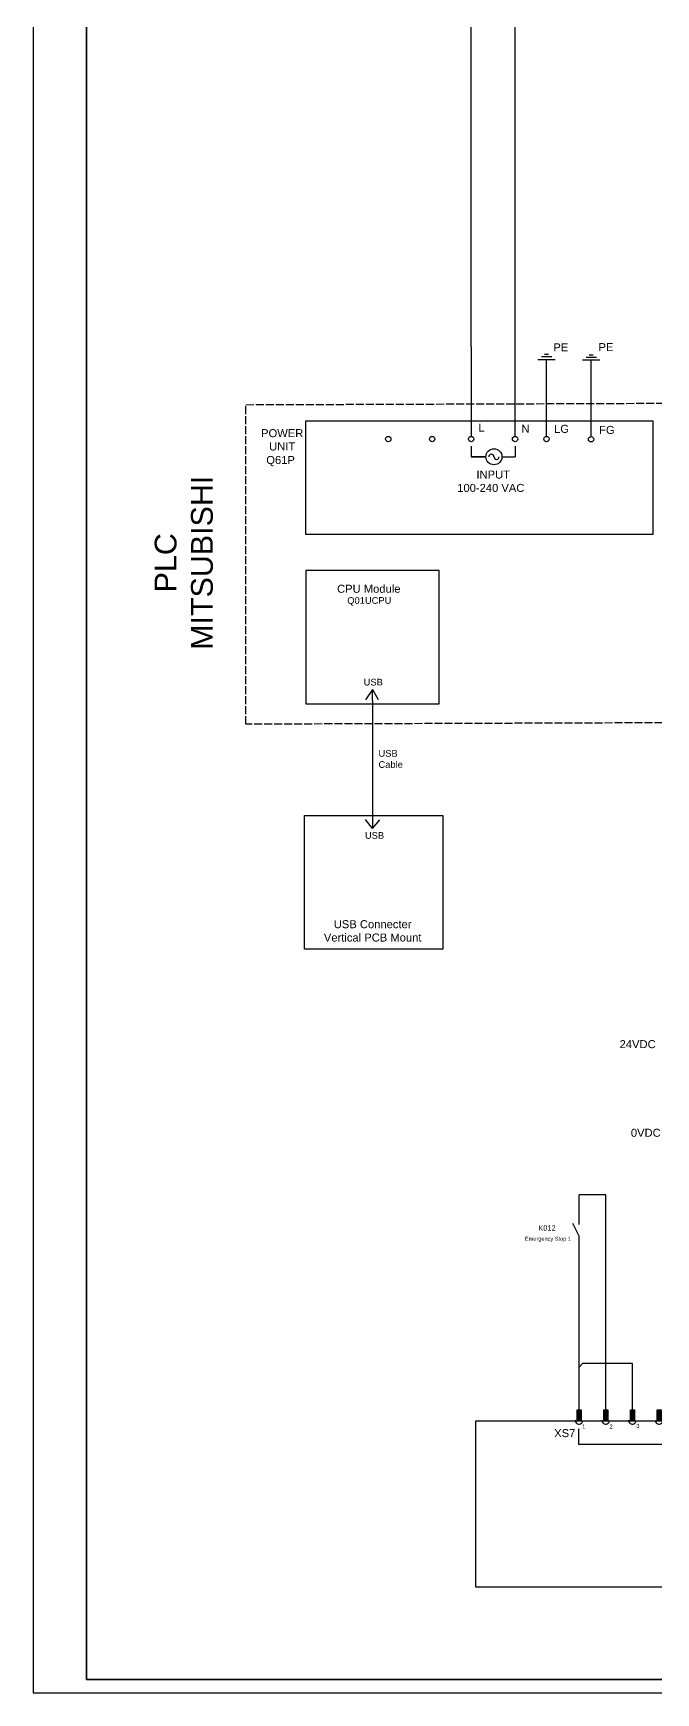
# Model space of a CAD drawing. Header units: inches. Extents: x 202 to 3097, y 126 to 1215.
# Drawn here: x 202 to 435, y 134 to 756 of the extents above; entities that cross this region are included whole.
import ezdxf

# ---------------------------------------------------------------- set-up
doc = ezdxf.new("R2010")
doc.units = ezdxf.units.IN
doc.header["$MEASUREMENT"] = 0
doc.linetypes.add('AM_ISO02W050x2', pattern=[3.75, 3, -0.75])
for name, color, linetype in [('FORMAT', 7, 'Continuous'), ('LOC', 8, 'Continuous'), ('Nét đứt', 7, 'AM_ISO02W050x2'), ('PDF2_Text', 7, 'Continuous')]:
    doc.layers.add(name, color=color, linetype=linetype)
doc.layers.add('NetManh', color=7, linetype='Continuous', lineweight=15)
doc.styles.add('Kiểu 1', font='arial.ttf', dxfattribs={"height": 5})
doc.styles.get("Standard").update_dxf_attribs({"font": 'arial.ttf'})

# ---------------------------------------------------------------- blocks, each defined once
blk = doc.blocks.new('*U32')
blk.add_lwpolyline([(-0.73, -6.65), (-0.73, -2.55), (0.73, -2.55), (0.73, -6.65)], close=True)
blk.add_arc((-0.05, -6.49), 1.4, 174.40588, 354.40588)
at = {"layer": 'LOC', "lineweight": 35, "transparency": 33554559}
for points in [[(0.73, -6.65), (-0.73, -6.65), (0.73, -2.55)], [(-0.73, -6.65), (0.73, -2.55), (-0.73, -2.55)]]:
    blk.add_solid(points, dxfattribs=at)
blk = doc.blocks.new('*U33')
at = {"color": 0, "linetype": 'ByBlock', "lineweight": -2, "transparency": 16777216}
for p in [(490.7, 242.54), (500.7, 242.54), (510.7, 242.54), (520.7, 242.54), (530.7, 242.54), (540.7, 242.54), (550.7, 242.54), (560.7, 242.54)]:
    blk.add_blockref('*U32', p, dxfattribs=at)

msp = doc.modelspace()

# ---------------------------------------------------------------- linework, layer by layer
for p, q in [((201.8, 974.93), (201.8, 133.93)), ((365.91, 638.5), (365.91, 838.33)), ((382.35, 640.16), (382.35, 832.19)), ((365.91, 638.5), (365.91, 604.96)), ((382.35, 638.5), (382.35, 640.16)), ((382.35, 604.96), (382.35, 638.5)), ((392.3, 634.84), (396.1, 634.84)), ((393.41, 635.73), (394.94, 635.73)), ((409.02, 634.67), (412.82, 634.67)), ((410.13, 635.57), (411.66, 635.57)), ((390.88, 633.83), (397.4, 633.83)), ((394.13, 629.35), (394.13, 633.83)), ((394.13, 604.96), (394.13, 629.35)), ((407.59, 633.67), (414.12, 633.67)), ((410.85, 629.35), (410.85, 633.67)), ((410.85, 604.86), (410.85, 629.35)), ((365.91, 601.32), (365.91, 597.33)), ((371.45, 597.33), (365.91, 597.33)), ((365.91, 597.33), (371.45, 597.33)), ((377.45, 597.33), (382.35, 597.33)), ((382.35, 601.32), (382.35, 597.33)), ((328.97, 510.02), (326.34, 506.21)), ((328.97, 505.95), (328.97, 510.02)), ((328.97, 510.02), (331.04, 506.31)), ((328.97, 505.95), (328.97, 458)), ((328.97, 458), (326.28, 461.31)), ((328.97, 458), (331.63, 461.14)), ((416.35, 320.61), (406.35, 320.61)), ((406.35, 309.45), (406.35, 320.61)), ((416.35, 239.99), (416.35, 320.61)), ((406.35, 305.1), (403.97, 309.88)), ((406.35, 239.99), (406.35, 305.1)), ((406.35, 256.07), (407.64, 257.44)), ((426.35, 257.44), (407.64, 257.44)), ((426.35, 239.99), (426.35, 257.44)), ((406.16, 232.93), (406.16, 227.09)), ((406.16, 227.09), (476.16, 227.09)), ((201.8, 133.93), (1390.8, 133.93))]:
    msp.add_line(p, q)
at = {"lineweight": 35}
for p in [(221.8, 969.93), (1385.8, 138.93)]:
    msp.add_line(p, (221.8, 138.93), dxfattribs=at)
for points in [[(303.97, 610.73), (433.97, 610.73), (433.97, 568.2), (303.97, 568.2)], [(303.97, 504.7), (353.97, 504.7), (353.97, 554.7), (303.97, 554.7)], [(303.41, 462.77), (355.29, 462.77), (355.29, 412.77), (303.41, 412.77)], [(367.63, 235.89), (877.07, 235.89), (877.07, 173.55), (367.63, 173.55)]]:
    msp.add_lwpolyline(points, close=True)
for centre, radius in [((334.86, 603.96), 1), ((351.3, 603.96), 1), ((365.91, 603.96), 1), ((382.35, 603.96), 1), ((394.13, 603.96), 1), ((410.85, 603.86), 1), ((374.45, 597.33), 3)]:
    msp.add_circle(centre, radius)
for centre, start, end in [((373.47, 597.29), 3.17966, 180.43226), ((375.41, 597.29), 176.38733, 0)]:
    msp.add_arc(centre, 0.969, start, end)
at = {"layer": 'Nét đứt'}
msp.add_lwpolyline([(281.48, 616.84), (808.88, 618.67), (808.88, 498.86), (281.48, 497.03)], close=True, dxfattribs=at)

# ---------------------------------------------------------------- block references
msp.add_blockref('*U33', (-84.35, 0))

# ---------------------------------------------------------------- texts
at = {"layer": 'FORMAT', "lineweight": 35, "insert": (247.32, 557.57), "char_height": 8.1666, "width": 42.1858, "attachment_point": 2, "rotation": 90}
msp.add_mtext('PLC MITSUBISHI', dxfattribs=at)
at = {"layer": 'NetManh', "lineweight": 35, "attachment_point": 1}
for s, width, insert, char_height in [('\\pxqc;Emergency Stop 1', 21.3565, (384, 304.89), 1.5), ('K012', 8.5603, (391.04, 309.19), 2)]:
    msp.add_mtext_dynamic_manual_height_columns(s, width=width, gutter_width=12.5, heights=[0], dxfattribs=dict(at, insert=insert, char_height=char_height))
at = {"layer": 'PDF2_Text', "color": 7, "attachment_point": 7, "style": 'Kiểu 1'}
for s, insert, char_height, width in [('{\\C256;PE}', (396.7, 636.85), 3, 16.6626), ('{\\C256;PE}', (413.62, 636.92), 3, 16.6626), ('{\\C256;\\P\\H0.36735x;L}', (368.6, 606.78), 8.1666, 16.6626), ('\\pxqc;{\\C256;POWER \\PUNIT}', (286.83, 599.62), 3, 16.5347), ('{\\C256;N}', (384.76, 606.31), 3, 16.6626), ('{\\C256;LG}', (396.97, 606.24), 3, 16.6626), ('{\\C256;FG}', (413.85, 605.83), 3, 16.6626), ('\\pxqc;{\\C256;Q61P}', (286.23, 593.77), 3, 16.5347), ('\\pxqc;{\\C256;INPUT \\P\\pq*;100-240 VAC}', (360.69, 584.09), 3, 26.9572), ('\\pxqc;{\\C256;CPU Module}', (313.3, 546.29), 3, 28.4763), ('\\pxqc;{\\C256;Q01UCPU}', (313.5, 541.5), 2.5, 28.4763), ('{\\C256;USB}', (325.63, 511.53), 2.5, 7.7469), ('{\\C256;USB Cable}', (331.18, 480.65), 2.5, 7.7469), ('{\\C256;USB}', (326.1, 454.05), 2.5, 7.7469), ('\\pxqc;{\\C256;USB Connecter Vertical PCB Mount}', (309.11, 415.53), 3, 39.7576), ('\\pxqc;{\\C256;24VDC}', (420.02, 375.56), 3, 16.5347), ('\\pxqc;{\\C256;0VDC}', (423.07, 342.34), 3, 16.5347), ('\\pxqc;{\\C256;XS7}', (387.5, 229.73), 3, 26.9572), ('{\\C256;1}', (407.49, 233.02), 1.5, 0.7847), ('{\\C256;2}', (417.76, 233.01), 1.5, 0.7847), ('{\\C256;3}', (427.81, 233.23), 1.5, 0.7847)]:
    msp.add_mtext(s, dxfattribs=dict(at, insert=insert, char_height=char_height, width=width))

doc.saveas('drawing.dxf')
